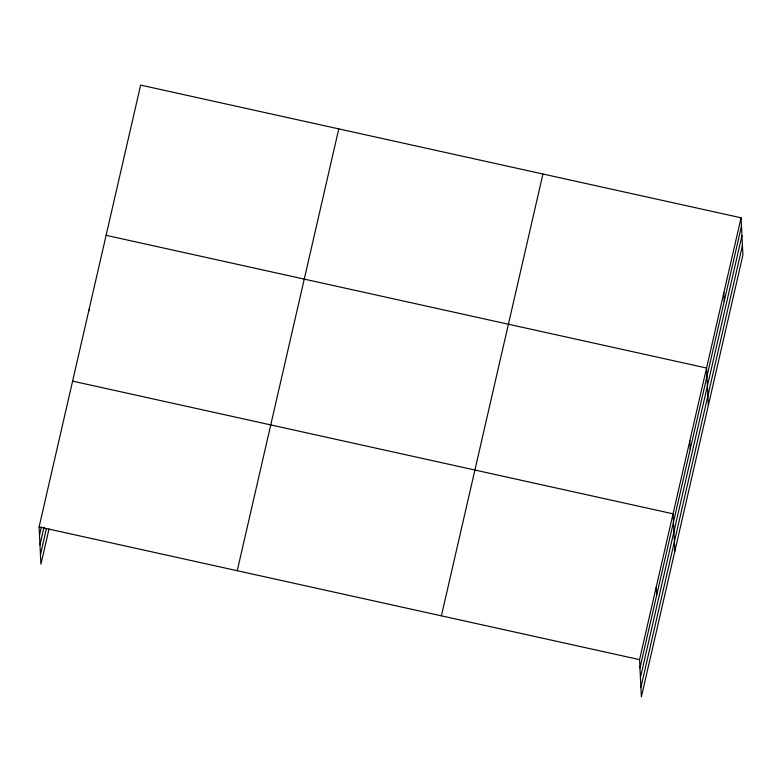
<?xml version="1.0" encoding="UTF-8"?>
<svg xmlns="http://www.w3.org/2000/svg" width="782" height="782" viewBox="0 0 782 782"><rect width="100%" height="100%" fill="white"/><g stroke="black" fill="none" stroke-linecap="round" stroke-linejoin="round"><path stroke-width="1.17" d="M49.031 528.925L40.918 564.203L39.1 526.931L140.633 85.101L741.082 217.797L742.9 255.069L641.367 696.899L639.549 659.627L741.082 217.797M39.511 535.259L41.397 527.029M39.97 544.81L44.027 527.176M40.459 554.653L46.402 528.779M237.249 570.723L338.772 128.893M441.4 615.835L542.933 174.005M639.959 667.955L741.483 226.125M640.419 677.505L741.952 235.675M640.908 687.349L742.431 245.519M106.108 235.323L706.557 368.019L708.384 405.291M72.609 381.127L673.058 513.823L674.876 551.095M39.1 526.931L639.549 659.627M723.819 292.908L724.22 301.236M689.802 440.921L690.213 449.249M656.303 586.725L656.704 595.053M89.353 308.225L89.471 310.601"/></g></svg>
